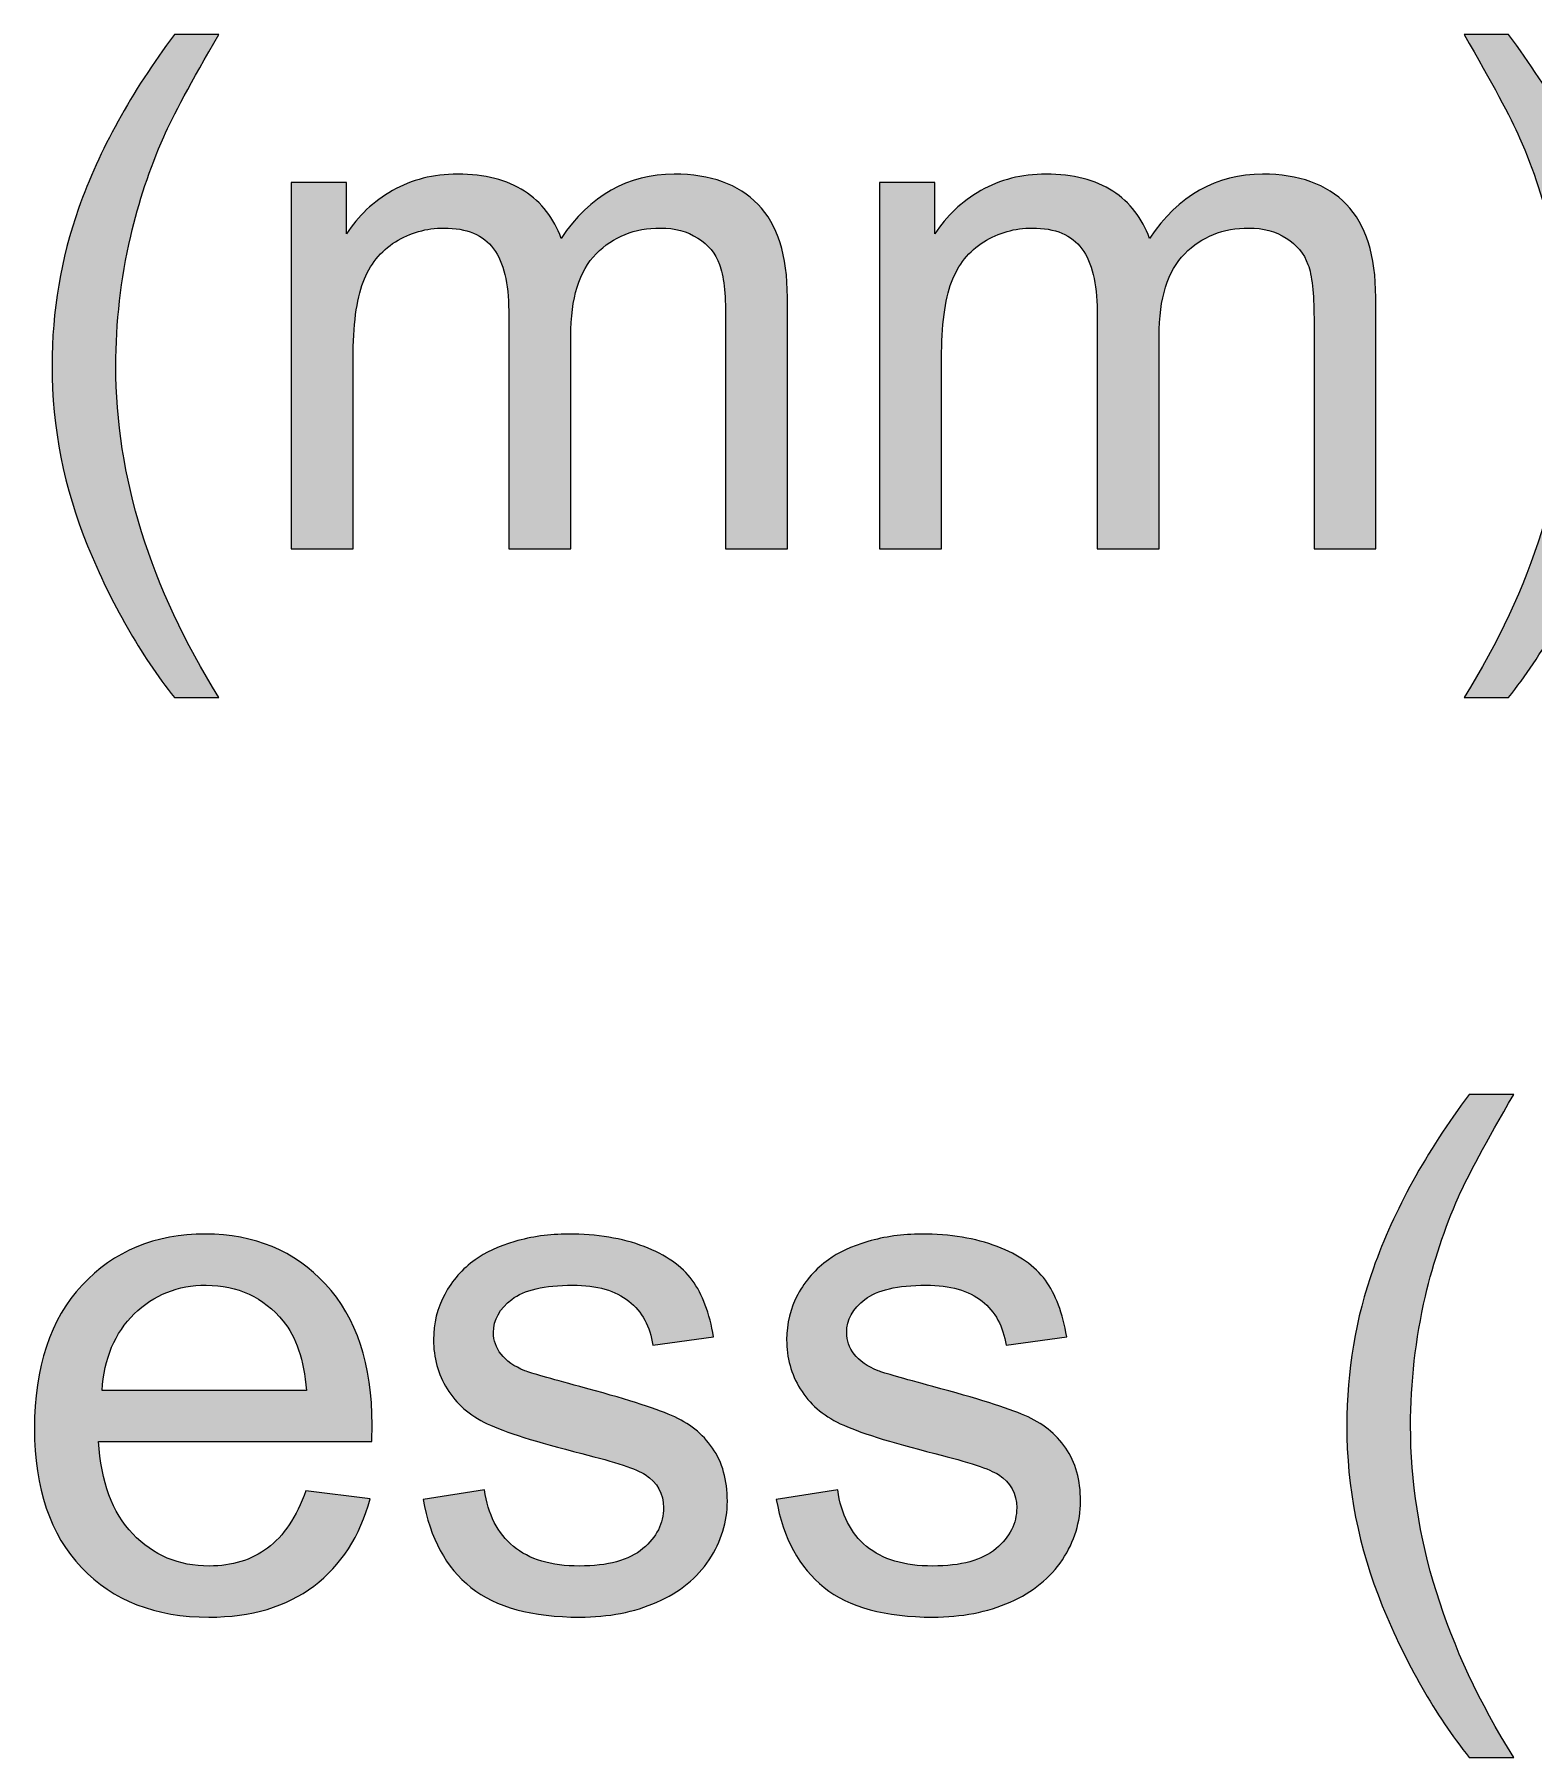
# Model space of a CAD drawing. Header units: inches. Extents: x 0.2 to 13, y -17.3 to -0.1.
# Drawn here: x 0.8036 to 1.1574, y -2.0009 to -1.5945 of the extents above; entities that cross this region are included whole.
import ezdxf

# ---------------------------------------------------------------- set-up
doc = ezdxf.new("R2010")
doc.units = ezdxf.units.IN
doc.header["$MEASUREMENT"] = 0
doc.layers.add('Layer 1', color=7, linetype='Continuous')

# ---------------------------------------------------------------- blocks, each defined once
blk = doc.blocks.new('block 8')
at = {"layer": 'Layer 1', "true_color": 0xffffff}
h = blk.add_hatch(color=7, dxfattribs=at)
h.dxf.hatch_style = 2
edge = h.paths.add_edge_path()
edge.add_spline(control_points=[(0.83668, -1.75089), (0.8286, -1.74069), (0.82176, -1.72875), (0.81618, -1.71508), (0.81059, -1.70141), (0.80779, -1.68725), (0.80779, -1.6726), (0.80779, -1.65969), (0.80988, -1.64732), (0.81406, -1.63549), (0.81894, -1.62177), (0.82648, -1.60809), (0.83668, -1.59448), (0.83668, -1.59448), (0.84718, -1.59448), (0.84718, -1.59448), (0.84062, -1.60576), (0.83628, -1.61382), (0.83416, -1.61865), (0.83085, -1.62613), (0.82825, -1.63395), (0.82635, -1.64208), (0.82402, -1.65223), (0.82285, -1.66243), (0.82285, -1.67268), (0.82285, -1.69878), (0.83096, -1.72485), (0.84718, -1.75089), (0.84718, -1.75089), (0.83668, -1.75089), (0.83668, -1.75089)], knot_values=[0, 0, 0, 0, 1, 1, 1, 2, 2, 2, 3, 3, 3, 4, 4, 4, 5, 5, 5, 6, 6, 6, 7, 7, 7, 8, 8, 8, 9, 9, 9, 10, 10, 10, 10], degree=3, periodic=1)
h = blk.add_hatch(color=7, dxfattribs=at)
h.dxf.hatch_style = 2
edge = h.paths.add_edge_path()
edge.add_spline(control_points=[(1.15146, -1.75089), (1.15146, -1.75089), (1.14096, -1.75089), (1.14096, -1.75089), (1.15719, -1.72485), (1.1653, -1.69878), (1.1653, -1.67268), (1.1653, -1.66248), (1.16413, -1.65236), (1.1618, -1.64233), (1.15995, -1.63419), (1.15738, -1.62638), (1.15407, -1.61889), (1.15195, -1.61401), (1.14758, -1.60587), (1.14096, -1.59448), (1.14096, -1.59448), (1.15146, -1.59448), (1.15146, -1.59448), (1.16166, -1.60809), (1.1692, -1.62177), (1.17409, -1.63549), (1.17826, -1.64732), (1.18035, -1.65969), (1.18035, -1.6726), (1.18035, -1.68725), (1.17754, -1.70141), (1.17193, -1.71508), (1.16631, -1.72875), (1.15949, -1.74069), (1.15146, -1.75089)], knot_values=[0, 0, 0, 0, 1, 1, 1, 2, 2, 2, 3, 3, 3, 4, 4, 4, 5, 5, 5, 6, 6, 6, 7, 7, 7, 8, 8, 8, 9, 9, 9, 10, 10, 10, 10], degree=3, periodic=1)
h = blk.add_hatch(color=7, dxfattribs=at)
h.dxf.hatch_style = 2
edge = h.paths.add_edge_path()
edge.add_spline(control_points=[(0.86419, -1.71581), (0.86419, -1.71581), (0.86419, -1.62939), (0.86419, -1.62939), (0.86419, -1.62939), (0.87729, -1.62939), (0.87729, -1.62939), (0.87729, -1.62939), (0.87729, -1.64151), (0.87729, -1.64151), (0.88, -1.63728), (0.88361, -1.63388), (0.88812, -1.6313), (0.89262, -1.62872), (0.89775, -1.62743), (0.9035, -1.62743), (0.9099, -1.62743), (0.91515, -1.62876), (0.91924, -1.63142), (0.92334, -1.63408), (0.92623, -1.6378), (0.92791, -1.64257), (0.93475, -1.63248), (0.94364, -1.62743), (0.9546, -1.62743), (0.96318, -1.62743), (0.96977, -1.62981), (0.97438, -1.63456), (0.97899, -1.6393), (0.9813, -1.64661), (0.9813, -1.65649), (0.9813, -1.65649), (0.9813, -1.71581), (0.9813, -1.71581), (0.9813, -1.71581), (0.96673, -1.71581), (0.96673, -1.71581), (0.96673, -1.71581), (0.96673, -1.66137), (0.96673, -1.66137), (0.96673, -1.65551), (0.96625, -1.65129), (0.9653, -1.64872), (0.96436, -1.64614), (0.96263, -1.64406), (0.96014, -1.64249), (0.95764, -1.64092), (0.95471, -1.64013), (0.95135, -1.64013), (0.94527, -1.64013), (0.94023, -1.64215), (0.93621, -1.64619), (0.9322, -1.65023), (0.93019, -1.6567), (0.93019, -1.6656), (0.93019, -1.6656), (0.93019, -1.71581), (0.93019, -1.71581), (0.93019, -1.71581), (0.91554, -1.71581), (0.91554, -1.71581), (0.91554, -1.71581), (0.91554, -1.65966), (0.91554, -1.65966), (0.91554, -1.65315), (0.91435, -1.64827), (0.91196, -1.64501), (0.90957, -1.64176), (0.90567, -1.64013), (0.90024, -1.64013), (0.89612, -1.64013), (0.89231, -1.64122), (0.88881, -1.64339), (0.88531, -1.64556), (0.88277, -1.64873), (0.8812, -1.65291), (0.87963, -1.65708), (0.87884, -1.66311), (0.87884, -1.67097), (0.87884, -1.67097), (0.87884, -1.71581), (0.87884, -1.71581), (0.87884, -1.71581), (0.86419, -1.71581), (0.86419, -1.71581)], knot_values=[0, 0, 0, 0, 1, 1, 1, 2, 2, 2, 3, 3, 3, 4, 4, 4, 5, 5, 5, 6, 6, 6, 7, 7, 7, 8, 8, 8, 9, 9, 9, 10, 10, 10, 11, 11, 11, 12, 12, 12, 13, 13, 13, 14, 14, 14, 15, 15, 15, 16, 16, 16, 17, 17, 17, 18, 18, 18, 19, 19, 19, 20, 20, 20, 21, 21, 21, 22, 22, 22, 23, 23, 23, 24, 24, 24, 25, 25, 25, 26, 26, 26, 27, 27, 27, 28, 28, 28, 28], degree=3, periodic=1)
h = blk.add_hatch(color=7, dxfattribs=at)
h.dxf.hatch_style = 2
edge = h.paths.add_edge_path()
edge.add_spline(control_points=[(1.00302, -1.71581), (1.00302, -1.71581), (1.00302, -1.62939), (1.00302, -1.62939), (1.00302, -1.62939), (1.01613, -1.62939), (1.01613, -1.62939), (1.01613, -1.62939), (1.01613, -1.64151), (1.01613, -1.64151), (1.01884, -1.63728), (1.02245, -1.63388), (1.02695, -1.6313), (1.03145, -1.62872), (1.03658, -1.62743), (1.04233, -1.62743), (1.04873, -1.62743), (1.05398, -1.62876), (1.05808, -1.63142), (1.06217, -1.63408), (1.06506, -1.6378), (1.06675, -1.64257), (1.07358, -1.63248), (1.08248, -1.62743), (1.09344, -1.62743), (1.10201, -1.62743), (1.1086, -1.62981), (1.11321, -1.63456), (1.11782, -1.6393), (1.12013, -1.64661), (1.12013, -1.65649), (1.12013, -1.65649), (1.12013, -1.71581), (1.12013, -1.71581), (1.12013, -1.71581), (1.10556, -1.71581), (1.10556, -1.71581), (1.10556, -1.71581), (1.10556, -1.66137), (1.10556, -1.66137), (1.10556, -1.65551), (1.10509, -1.65129), (1.10414, -1.64872), (1.10319, -1.64614), (1.10147, -1.64406), (1.09897, -1.64249), (1.09648, -1.64092), (1.09355, -1.64013), (1.09018, -1.64013), (1.08411, -1.64013), (1.07906, -1.64215), (1.07505, -1.64619), (1.07103, -1.65023), (1.06902, -1.6567), (1.06902, -1.6656), (1.06902, -1.6656), (1.06902, -1.71581), (1.06902, -1.71581), (1.06902, -1.71581), (1.05438, -1.71581), (1.05438, -1.71581), (1.05438, -1.71581), (1.05438, -1.65966), (1.05438, -1.65966), (1.05438, -1.65315), (1.05318, -1.64827), (1.05079, -1.64501), (1.04841, -1.64176), (1.0445, -1.64013), (1.03908, -1.64013), (1.03495, -1.64013), (1.03114, -1.64122), (1.02764, -1.64339), (1.02414, -1.64556), (1.02161, -1.64873), (1.02003, -1.65291), (1.01846, -1.65708), (1.01767, -1.66311), (1.01767, -1.67097), (1.01767, -1.67097), (1.01767, -1.71581), (1.01767, -1.71581), (1.01767, -1.71581), (1.00302, -1.71581), (1.00302, -1.71581)], knot_values=[0, 0, 0, 0, 1, 1, 1, 2, 2, 2, 3, 3, 3, 4, 4, 4, 5, 5, 5, 6, 6, 6, 7, 7, 7, 8, 8, 8, 9, 9, 9, 10, 10, 10, 11, 11, 11, 12, 12, 12, 13, 13, 13, 14, 14, 14, 15, 15, 15, 16, 16, 16, 17, 17, 17, 18, 18, 18, 19, 19, 19, 20, 20, 20, 21, 21, 21, 22, 22, 22, 23, 23, 23, 24, 24, 24, 25, 25, 25, 26, 26, 26, 27, 27, 27, 28, 28, 28, 28], degree=3, periodic=1)
at = {"layer": 'Layer 1', "lineweight": 0}
for points, knots in [([(0.83668, -1.75089), (0.8286, -1.74069), (0.82176, -1.72875), (0.81618, -1.71508), (0.81059, -1.70141), (0.80779, -1.68725), (0.80779, -1.6726), (0.80779, -1.65969), (0.80988, -1.64732), (0.81406, -1.63549), (0.81894, -1.62177), (0.82648, -1.60809), (0.83668, -1.59448), (0.83668, -1.59448), (0.84718, -1.59448), (0.84718, -1.59448), (0.84062, -1.60576), (0.83628, -1.61382), (0.83416, -1.61865), (0.83085, -1.62613), (0.82825, -1.63395), (0.82635, -1.64208), (0.82402, -1.65223), (0.82285, -1.66243), (0.82285, -1.67268), (0.82285, -1.69878), (0.83096, -1.72485), (0.84718, -1.75089), (0.84718, -1.75089), (0.83668, -1.75089), (0.83668, -1.75089)], [0, 0, 0, 0, 1, 1, 1, 2, 2, 2, 3, 3, 3, 4, 4, 4, 5, 5, 5, 6, 6, 6, 7, 7, 7, 8, 8, 8, 9, 9, 9, 10, 10, 10, 10]), ([(1.15146, -1.75089), (1.15146, -1.75089), (1.14096, -1.75089), (1.14096, -1.75089), (1.15719, -1.72485), (1.1653, -1.69878), (1.1653, -1.67268), (1.1653, -1.66248), (1.16413, -1.65236), (1.1618, -1.64233), (1.15995, -1.63419), (1.15738, -1.62638), (1.15407, -1.61889), (1.15195, -1.61401), (1.14758, -1.60587), (1.14096, -1.59448), (1.14096, -1.59448), (1.15146, -1.59448), (1.15146, -1.59448), (1.16166, -1.60809), (1.1692, -1.62177), (1.17409, -1.63549), (1.17826, -1.64732), (1.18035, -1.65969), (1.18035, -1.6726), (1.18035, -1.68725), (1.17754, -1.70141), (1.17193, -1.71508), (1.16631, -1.72875), (1.15949, -1.74069), (1.15146, -1.75089)], [0, 0, 0, 0, 1, 1, 1, 2, 2, 2, 3, 3, 3, 4, 4, 4, 5, 5, 5, 6, 6, 6, 7, 7, 7, 8, 8, 8, 9, 9, 9, 10, 10, 10, 10]), ([(0.86419, -1.71581), (0.86419, -1.71581), (0.86419, -1.62939), (0.86419, -1.62939), (0.86419, -1.62939), (0.87729, -1.62939), (0.87729, -1.62939), (0.87729, -1.62939), (0.87729, -1.64151), (0.87729, -1.64151), (0.88, -1.63728), (0.88361, -1.63388), (0.88812, -1.6313), (0.89262, -1.62872), (0.89775, -1.62743), (0.9035, -1.62743), (0.9099, -1.62743), (0.91515, -1.62876), (0.91924, -1.63142), (0.92334, -1.63408), (0.92623, -1.6378), (0.92791, -1.64257), (0.93475, -1.63248), (0.94364, -1.62743), (0.9546, -1.62743), (0.96318, -1.62743), (0.96977, -1.62981), (0.97438, -1.63456), (0.97899, -1.6393), (0.9813, -1.64661), (0.9813, -1.65649), (0.9813, -1.65649), (0.9813, -1.71581), (0.9813, -1.71581), (0.9813, -1.71581), (0.96673, -1.71581), (0.96673, -1.71581), (0.96673, -1.71581), (0.96673, -1.66137), (0.96673, -1.66137), (0.96673, -1.65551), (0.96625, -1.65129), (0.9653, -1.64872), (0.96436, -1.64614), (0.96263, -1.64406), (0.96014, -1.64249), (0.95764, -1.64092), (0.95471, -1.64013), (0.95135, -1.64013), (0.94527, -1.64013), (0.94023, -1.64215), (0.93621, -1.64619), (0.9322, -1.65023), (0.93019, -1.6567), (0.93019, -1.6656), (0.93019, -1.6656), (0.93019, -1.71581), (0.93019, -1.71581), (0.93019, -1.71581), (0.91554, -1.71581), (0.91554, -1.71581), (0.91554, -1.71581), (0.91554, -1.65966), (0.91554, -1.65966), (0.91554, -1.65315), (0.91435, -1.64827), (0.91196, -1.64501), (0.90957, -1.64176), (0.90567, -1.64013), (0.90024, -1.64013), (0.89612, -1.64013), (0.89231, -1.64122), (0.88881, -1.64339), (0.88531, -1.64556), (0.88277, -1.64873), (0.8812, -1.65291), (0.87963, -1.65708), (0.87884, -1.66311), (0.87884, -1.67097), (0.87884, -1.67097), (0.87884, -1.71581), (0.87884, -1.71581), (0.87884, -1.71581), (0.86419, -1.71581), (0.86419, -1.71581)], [0, 0, 0, 0, 1, 1, 1, 2, 2, 2, 3, 3, 3, 4, 4, 4, 5, 5, 5, 6, 6, 6, 7, 7, 7, 8, 8, 8, 9, 9, 9, 10, 10, 10, 11, 11, 11, 12, 12, 12, 13, 13, 13, 14, 14, 14, 15, 15, 15, 16, 16, 16, 17, 17, 17, 18, 18, 18, 19, 19, 19, 20, 20, 20, 21, 21, 21, 22, 22, 22, 23, 23, 23, 24, 24, 24, 25, 25, 25, 26, 26, 26, 27, 27, 27, 28, 28, 28, 28]), ([(1.00302, -1.71581), (1.00302, -1.71581), (1.00302, -1.62939), (1.00302, -1.62939), (1.00302, -1.62939), (1.01613, -1.62939), (1.01613, -1.62939), (1.01613, -1.62939), (1.01613, -1.64151), (1.01613, -1.64151), (1.01884, -1.63728), (1.02245, -1.63388), (1.02695, -1.6313), (1.03145, -1.62872), (1.03658, -1.62743), (1.04233, -1.62743), (1.04873, -1.62743), (1.05398, -1.62876), (1.05808, -1.63142), (1.06217, -1.63408), (1.06506, -1.6378), (1.06675, -1.64257), (1.07358, -1.63248), (1.08248, -1.62743), (1.09344, -1.62743), (1.10201, -1.62743), (1.1086, -1.62981), (1.11321, -1.63456), (1.11782, -1.6393), (1.12013, -1.64661), (1.12013, -1.65649), (1.12013, -1.65649), (1.12013, -1.71581), (1.12013, -1.71581), (1.12013, -1.71581), (1.10556, -1.71581), (1.10556, -1.71581), (1.10556, -1.71581), (1.10556, -1.66137), (1.10556, -1.66137), (1.10556, -1.65551), (1.10509, -1.65129), (1.10414, -1.64872), (1.10319, -1.64614), (1.10147, -1.64406), (1.09897, -1.64249), (1.09648, -1.64092), (1.09355, -1.64013), (1.09018, -1.64013), (1.08411, -1.64013), (1.07906, -1.64215), (1.07505, -1.64619), (1.07103, -1.65023), (1.06902, -1.6567), (1.06902, -1.6656), (1.06902, -1.6656), (1.06902, -1.71581), (1.06902, -1.71581), (1.06902, -1.71581), (1.05438, -1.71581), (1.05438, -1.71581), (1.05438, -1.71581), (1.05438, -1.65966), (1.05438, -1.65966), (1.05438, -1.65315), (1.05318, -1.64827), (1.05079, -1.64501), (1.04841, -1.64176), (1.0445, -1.64013), (1.03908, -1.64013), (1.03495, -1.64013), (1.03114, -1.64122), (1.02764, -1.64339), (1.02414, -1.64556), (1.02161, -1.64873), (1.02003, -1.65291), (1.01846, -1.65708), (1.01767, -1.66311), (1.01767, -1.67097), (1.01767, -1.67097), (1.01767, -1.71581), (1.01767, -1.71581), (1.01767, -1.71581), (1.00302, -1.71581), (1.00302, -1.71581)], [0, 0, 0, 0, 1, 1, 1, 2, 2, 2, 3, 3, 3, 4, 4, 4, 5, 5, 5, 6, 6, 6, 7, 7, 7, 8, 8, 8, 9, 9, 9, 10, 10, 10, 11, 11, 11, 12, 12, 12, 13, 13, 13, 14, 14, 14, 15, 15, 15, 16, 16, 16, 17, 17, 17, 18, 18, 18, 19, 19, 19, 20, 20, 20, 21, 21, 21, 22, 22, 22, 23, 23, 23, 24, 24, 24, 25, 25, 25, 26, 26, 26, 27, 27, 27, 28, 28, 28, 28])]:
    blk.add_open_spline(points, degree=3, knots=knots, dxfattribs=at)
blk = doc.blocks.new('block 9')
at = {"layer": 'Layer 1', "true_color": 0xffffff}
h = blk.add_hatch(color=7, dxfattribs=at)
h.dxf.hatch_style = 2
edge = h.paths.add_edge_path()
edge.add_spline(control_points=[(1.14218, -2.00089), (1.1341, -1.99069), (1.12727, -1.97875), (1.12168, -1.96508), (1.11609, -1.95141), (1.11329, -1.93725), (1.11329, -1.9226), (1.11329, -1.90969), (1.11538, -1.89732), (1.11956, -1.88549), (1.12444, -1.87177), (1.13199, -1.85809), (1.14218, -1.84448), (1.14218, -1.84448), (1.15268, -1.84448), (1.15268, -1.84448), (1.14612, -1.85576), (1.14178, -1.86382), (1.13966, -1.86865), (1.13635, -1.87613), (1.13375, -1.88395), (1.13185, -1.89208), (1.12952, -1.90223), (1.12835, -1.91243), (1.12835, -1.92268), (1.12835, -1.94878), (1.13646, -1.97485), (1.15268, -2.00089), (1.15268, -2.00089), (1.14218, -2.00089), (1.14218, -2.00089)], knot_values=[0, 0, 0, 0, 1, 1, 1, 2, 2, 2, 3, 3, 3, 4, 4, 4, 5, 5, 5, 6, 6, 6, 7, 7, 7, 8, 8, 8, 9, 9, 9, 10, 10, 10, 10], degree=3, periodic=1)
h = blk.add_hatch(color=7, dxfattribs=at)
h.dxf.hatch_style = 2
edge = h.paths.add_edge_path()
edge.add_spline(control_points=[(0.86769, -1.93798), (0.86769, -1.93798), (0.88283, -1.93985), (0.88283, -1.93985), (0.88044, -1.9487), (0.87602, -1.95556), (0.86956, -1.96044), (0.8631, -1.96533), (0.85486, -1.96777), (0.84482, -1.96777), (0.83218, -1.96777), (0.82216, -1.96387), (0.81475, -1.95609), (0.80735, -1.9483), (0.80364, -1.93738), (0.80364, -1.92333), (0.80364, -1.90879), (0.80739, -1.89751), (0.81487, -1.88948), (0.82236, -1.88145), (0.83207, -1.87743), (0.84401, -1.87743), (0.85556, -1.87743), (0.865, -1.88137), (0.87233, -1.88923), (0.87965, -1.8971), (0.88331, -1.90817), (0.88331, -1.92244), (0.88331, -1.92331), (0.88329, -1.92461), (0.88323, -1.92634), (0.88323, -1.92634), (0.81878, -1.92634), (0.81878, -1.92634), (0.81932, -1.93584), (0.82201, -1.94311), (0.82684, -1.94815), (0.83167, -1.9532), (0.83769, -1.95572), (0.8449, -1.95572), (0.85027, -1.95572), (0.85486, -1.95431), (0.85866, -1.95149), (0.86245, -1.94867), (0.86546, -1.94417), (0.86769, -1.93798)], knot_values=[0, 0, 0, 0, 1, 1, 1, 2, 2, 2, 3, 3, 3, 4, 4, 4, 5, 5, 5, 6, 6, 6, 7, 7, 7, 8, 8, 8, 9, 9, 9, 10, 10, 10, 11, 11, 11, 12, 12, 12, 13, 13, 13, 14, 14, 14, 15, 15, 15, 15], degree=3, periodic=1)
edge = h.paths.add_edge_path()
edge.add_spline(control_points=[(0.81959, -1.9143), (0.81959, -1.9143), (0.86785, -1.9143), (0.86785, -1.9143), (0.8672, -1.90703), (0.86536, -1.90158), (0.86232, -1.89794), (0.85765, -1.8923), (0.8516, -1.88948), (0.84417, -1.88948), (0.83744, -1.88948), (0.83179, -1.89173), (0.8272, -1.89623), (0.82262, -1.90074), (0.82008, -1.90676), (0.81959, -1.9143)], knot_values=[0, 0, 0, 0, 1, 1, 1, 2, 2, 2, 3, 3, 3, 4, 4, 4, 5, 5, 5, 5], degree=3, periodic=1)
h = blk.add_hatch(color=7, dxfattribs=at)
h.dxf.hatch_style = 2
edge = h.paths.add_edge_path()
edge.add_spline(control_points=[(0.89536, -1.94002), (0.89536, -1.94002), (0.90984, -1.93774), (0.90984, -1.93774), (0.91066, -1.94354), (0.91292, -1.94799), (0.91664, -1.95108), (0.92036, -1.95418), (0.92555, -1.95572), (0.93222, -1.95572), (0.93895, -1.95572), (0.94394, -1.95435), (0.9472, -1.95161), (0.95045, -1.94887), (0.95208, -1.94566), (0.95208, -1.94197), (0.95208, -1.93866), (0.95064, -1.93606), (0.94777, -1.93416), (0.94576, -1.93285), (0.94077, -1.9312), (0.93279, -1.92919), (0.92205, -1.92648), (0.91461, -1.92413), (0.91045, -1.92215), (0.9063, -1.92017), (0.90316, -1.91743), (0.90101, -1.91393), (0.89887, -1.91043), (0.8978, -1.90657), (0.8978, -1.90234), (0.8978, -1.89848), (0.89868, -1.89492), (0.90044, -1.89164), (0.90221, -1.88835), (0.90461, -1.88563), (0.90765, -1.88346), (0.90993, -1.88177), (0.91303, -1.88035), (0.91697, -1.87918), (0.9209, -1.87802), (0.92512, -1.87743), (0.92962, -1.87743), (0.9364, -1.87743), (0.94236, -1.87841), (0.94748, -1.88036), (0.95261, -1.88232), (0.95639, -1.88496), (0.95884, -1.8883), (0.96128, -1.89164), (0.96296, -1.8961), (0.96388, -1.90169), (0.96388, -1.90169), (0.94956, -1.90364), (0.94956, -1.90364), (0.94891, -1.89919), (0.94702, -1.89572), (0.9439, -1.89322), (0.94078, -1.89073), (0.93637, -1.88948), (0.93068, -1.88948), (0.92395, -1.88948), (0.91915, -1.89059), (0.91627, -1.89282), (0.9134, -1.89504), (0.91196, -1.89764), (0.91196, -1.90063), (0.91196, -1.90253), (0.91256, -1.90424), (0.91375, -1.90575), (0.91494, -1.90733), (0.91682, -1.90863), (0.91937, -1.90966), (0.92083, -1.9102), (0.92514, -1.91145), (0.93231, -1.9134), (0.94267, -1.91617), (0.9499, -1.91844), (0.95399, -1.9202), (0.95809, -1.92196), (0.9613, -1.92453), (0.96364, -1.92789), (0.96597, -1.93125), (0.96714, -1.93543), (0.96714, -1.94042), (0.96714, -1.94531), (0.96571, -1.9499), (0.96286, -1.95422), (0.96002, -1.95853), (0.95591, -1.96187), (0.95053, -1.96423), (0.94516, -1.96659), (0.93909, -1.96777), (0.93231, -1.96777), (0.92107, -1.96777), (0.91252, -1.96543), (0.90663, -1.96077), (0.90074, -1.9561), (0.89699, -1.94918), (0.89536, -1.94002)], knot_values=[0, 0, 0, 0, 1, 1, 1, 2, 2, 2, 3, 3, 3, 4, 4, 4, 5, 5, 5, 6, 6, 6, 7, 7, 7, 8, 8, 8, 9, 9, 9, 10, 10, 10, 11, 11, 11, 12, 12, 12, 13, 13, 13, 14, 14, 14, 15, 15, 15, 16, 16, 16, 17, 17, 17, 18, 18, 18, 19, 19, 19, 20, 20, 20, 21, 21, 21, 22, 22, 22, 23, 23, 23, 24, 24, 24, 25, 25, 25, 26, 26, 26, 27, 27, 27, 28, 28, 28, 29, 29, 29, 30, 30, 30, 31, 31, 31, 32, 32, 32, 33, 33, 33, 33], degree=3, periodic=1)
h = blk.add_hatch(color=7, dxfattribs=at)
h.dxf.hatch_style = 2
edge = h.paths.add_edge_path()
edge.add_spline(control_points=[(0.97869, -1.94002), (0.97869, -1.94002), (0.99318, -1.93774), (0.99318, -1.93774), (0.99399, -1.94354), (0.99626, -1.94799), (0.99997, -1.95108), (1.00369, -1.95418), (1.00888, -1.95572), (1.01556, -1.95572), (1.02228, -1.95572), (1.02728, -1.95435), (1.03053, -1.95161), (1.03379, -1.94887), (1.03541, -1.94566), (1.03541, -1.94197), (1.03541, -1.93866), (1.03398, -1.93606), (1.0311, -1.93416), (1.02909, -1.93285), (1.0241, -1.9312), (1.01613, -1.92919), (1.00538, -1.92648), (0.99794, -1.92413), (0.99379, -1.92215), (0.98964, -1.92017), (0.98649, -1.91743), (0.98435, -1.91393), (0.9822, -1.91043), (0.98113, -1.90657), (0.98113, -1.90234), (0.98113, -1.89848), (0.98201, -1.89492), (0.98378, -1.89164), (0.98554, -1.88835), (0.98794, -1.88563), (0.99098, -1.88346), (0.99326, -1.88177), (0.99637, -1.88035), (1.0003, -1.87918), (1.00423, -1.87802), (1.00845, -1.87743), (1.01295, -1.87743), (1.01973, -1.87743), (1.02569, -1.87841), (1.03082, -1.88036), (1.03594, -1.88232), (1.03973, -1.88496), (1.04217, -1.8883), (1.04461, -1.89164), (1.04629, -1.8961), (1.04721, -1.90169), (1.04721, -1.90169), (1.03289, -1.90364), (1.03289, -1.90364), (1.03224, -1.89919), (1.03035, -1.89572), (1.02724, -1.89322), (1.02412, -1.89073), (1.01971, -1.88948), (1.01401, -1.88948), (1.00728, -1.88948), (1.00248, -1.89059), (0.99961, -1.89282), (0.99673, -1.89504), (0.99529, -1.89764), (0.99529, -1.90063), (0.99529, -1.90253), (0.99589, -1.90424), (0.99708, -1.90575), (0.99828, -1.90733), (1.00015, -1.90863), (1.0027, -1.90966), (1.00416, -1.9102), (1.00848, -1.91145), (1.01564, -1.9134), (1.026, -1.91617), (1.03323, -1.91844), (1.03733, -1.9202), (1.04142, -1.92196), (1.04464, -1.92453), (1.04697, -1.92789), (1.0493, -1.93125), (1.05047, -1.93543), (1.05047, -1.94042), (1.05047, -1.94531), (1.04905, -1.9499), (1.0462, -1.95422), (1.04335, -1.95853), (1.03924, -1.96187), (1.03387, -1.96423), (1.0285, -1.96659), (1.02242, -1.96777), (1.01564, -1.96777), (1.00441, -1.96777), (0.99585, -1.96543), (0.98996, -1.96077), (0.98408, -1.9561), (0.98032, -1.94918), (0.97869, -1.94002)], knot_values=[0, 0, 0, 0, 1, 1, 1, 2, 2, 2, 3, 3, 3, 4, 4, 4, 5, 5, 5, 6, 6, 6, 7, 7, 7, 8, 8, 8, 9, 9, 9, 10, 10, 10, 11, 11, 11, 12, 12, 12, 13, 13, 13, 14, 14, 14, 15, 15, 15, 16, 16, 16, 17, 17, 17, 18, 18, 18, 19, 19, 19, 20, 20, 20, 21, 21, 21, 22, 22, 22, 23, 23, 23, 24, 24, 24, 25, 25, 25, 26, 26, 26, 27, 27, 27, 28, 28, 28, 29, 29, 29, 30, 30, 30, 31, 31, 31, 32, 32, 32, 33, 33, 33, 33], degree=3, periodic=1)
at = {"layer": 'Layer 1', "lineweight": 0}
for points, knots in [([(1.14218, -2.00089), (1.1341, -1.99069), (1.12727, -1.97875), (1.12168, -1.96508), (1.11609, -1.95141), (1.11329, -1.93725), (1.11329, -1.9226), (1.11329, -1.90969), (1.11538, -1.89732), (1.11956, -1.88549), (1.12444, -1.87177), (1.13199, -1.85809), (1.14218, -1.84448), (1.14218, -1.84448), (1.15268, -1.84448), (1.15268, -1.84448), (1.14612, -1.85576), (1.14178, -1.86382), (1.13966, -1.86865), (1.13635, -1.87613), (1.13375, -1.88395), (1.13185, -1.89208), (1.12952, -1.90223), (1.12835, -1.91243), (1.12835, -1.92268), (1.12835, -1.94878), (1.13646, -1.97485), (1.15268, -2.00089), (1.15268, -2.00089), (1.14218, -2.00089), (1.14218, -2.00089)], [0, 0, 0, 0, 1, 1, 1, 2, 2, 2, 3, 3, 3, 4, 4, 4, 5, 5, 5, 6, 6, 6, 7, 7, 7, 8, 8, 8, 9, 9, 9, 10, 10, 10, 10]), ([(0.86769, -1.93798), (0.86769, -1.93798), (0.88283, -1.93985), (0.88283, -1.93985), (0.88044, -1.9487), (0.87602, -1.95556), (0.86956, -1.96044), (0.8631, -1.96533), (0.85486, -1.96777), (0.84482, -1.96777), (0.83218, -1.96777), (0.82216, -1.96387), (0.81475, -1.95609), (0.80735, -1.9483), (0.80364, -1.93738), (0.80364, -1.92333), (0.80364, -1.90879), (0.80739, -1.89751), (0.81487, -1.88948), (0.82236, -1.88145), (0.83207, -1.87743), (0.84401, -1.87743), (0.85556, -1.87743), (0.865, -1.88137), (0.87233, -1.88923), (0.87965, -1.8971), (0.88331, -1.90817), (0.88331, -1.92244), (0.88331, -1.92331), (0.88329, -1.92461), (0.88323, -1.92634), (0.88323, -1.92634), (0.81878, -1.92634), (0.81878, -1.92634), (0.81932, -1.93584), (0.82201, -1.94311), (0.82684, -1.94815), (0.83167, -1.9532), (0.83769, -1.95572), (0.8449, -1.95572), (0.85027, -1.95572), (0.85486, -1.95431), (0.85866, -1.95149), (0.86245, -1.94867), (0.86546, -1.94417), (0.86769, -1.93798)], [0, 0, 0, 0, 1, 1, 1, 2, 2, 2, 3, 3, 3, 4, 4, 4, 5, 5, 5, 6, 6, 6, 7, 7, 7, 8, 8, 8, 9, 9, 9, 10, 10, 10, 11, 11, 11, 12, 12, 12, 13, 13, 13, 14, 14, 14, 15, 15, 15, 15]), ([(0.89536, -1.94002), (0.89536, -1.94002), (0.90984, -1.93774), (0.90984, -1.93774), (0.91066, -1.94354), (0.91292, -1.94799), (0.91664, -1.95108), (0.92036, -1.95418), (0.92555, -1.95572), (0.93222, -1.95572), (0.93895, -1.95572), (0.94394, -1.95435), (0.9472, -1.95161), (0.95045, -1.94887), (0.95208, -1.94566), (0.95208, -1.94197), (0.95208, -1.93866), (0.95064, -1.93606), (0.94777, -1.93416), (0.94576, -1.93285), (0.94077, -1.9312), (0.93279, -1.92919), (0.92205, -1.92648), (0.91461, -1.92413), (0.91045, -1.92215), (0.9063, -1.92017), (0.90316, -1.91743), (0.90101, -1.91393), (0.89887, -1.91043), (0.8978, -1.90657), (0.8978, -1.90234), (0.8978, -1.89848), (0.89868, -1.89492), (0.90044, -1.89164), (0.90221, -1.88835), (0.90461, -1.88563), (0.90765, -1.88346), (0.90993, -1.88177), (0.91303, -1.88035), (0.91697, -1.87918), (0.9209, -1.87802), (0.92512, -1.87743), (0.92962, -1.87743), (0.9364, -1.87743), (0.94236, -1.87841), (0.94748, -1.88036), (0.95261, -1.88232), (0.95639, -1.88496), (0.95884, -1.8883), (0.96128, -1.89164), (0.96296, -1.8961), (0.96388, -1.90169), (0.96388, -1.90169), (0.94956, -1.90364), (0.94956, -1.90364), (0.94891, -1.89919), (0.94702, -1.89572), (0.9439, -1.89322), (0.94078, -1.89073), (0.93637, -1.88948), (0.93068, -1.88948), (0.92395, -1.88948), (0.91915, -1.89059), (0.91627, -1.89282), (0.9134, -1.89504), (0.91196, -1.89764), (0.91196, -1.90063), (0.91196, -1.90253), (0.91256, -1.90424), (0.91375, -1.90575), (0.91494, -1.90733), (0.91682, -1.90863), (0.91937, -1.90966), (0.92083, -1.9102), (0.92514, -1.91145), (0.93231, -1.9134), (0.94267, -1.91617), (0.9499, -1.91844), (0.95399, -1.9202), (0.95809, -1.92196), (0.9613, -1.92453), (0.96364, -1.92789), (0.96597, -1.93125), (0.96714, -1.93543), (0.96714, -1.94042), (0.96714, -1.94531), (0.96571, -1.9499), (0.96286, -1.95422), (0.96002, -1.95853), (0.95591, -1.96187), (0.95053, -1.96423), (0.94516, -1.96659), (0.93909, -1.96777), (0.93231, -1.96777), (0.92107, -1.96777), (0.91252, -1.96543), (0.90663, -1.96077), (0.90074, -1.9561), (0.89699, -1.94918), (0.89536, -1.94002)], [0, 0, 0, 0, 1, 1, 1, 2, 2, 2, 3, 3, 3, 4, 4, 4, 5, 5, 5, 6, 6, 6, 7, 7, 7, 8, 8, 8, 9, 9, 9, 10, 10, 10, 11, 11, 11, 12, 12, 12, 13, 13, 13, 14, 14, 14, 15, 15, 15, 16, 16, 16, 17, 17, 17, 18, 18, 18, 19, 19, 19, 20, 20, 20, 21, 21, 21, 22, 22, 22, 23, 23, 23, 24, 24, 24, 25, 25, 25, 26, 26, 26, 27, 27, 27, 28, 28, 28, 29, 29, 29, 30, 30, 30, 31, 31, 31, 32, 32, 32, 33, 33, 33, 33]), ([(0.97869, -1.94002), (0.97869, -1.94002), (0.99318, -1.93774), (0.99318, -1.93774), (0.99399, -1.94354), (0.99626, -1.94799), (0.99997, -1.95108), (1.00369, -1.95418), (1.00888, -1.95572), (1.01556, -1.95572), (1.02228, -1.95572), (1.02728, -1.95435), (1.03053, -1.95161), (1.03379, -1.94887), (1.03541, -1.94566), (1.03541, -1.94197), (1.03541, -1.93866), (1.03398, -1.93606), (1.0311, -1.93416), (1.02909, -1.93285), (1.0241, -1.9312), (1.01613, -1.92919), (1.00538, -1.92648), (0.99794, -1.92413), (0.99379, -1.92215), (0.98964, -1.92017), (0.98649, -1.91743), (0.98435, -1.91393), (0.9822, -1.91043), (0.98113, -1.90657), (0.98113, -1.90234), (0.98113, -1.89848), (0.98201, -1.89492), (0.98378, -1.89164), (0.98554, -1.88835), (0.98794, -1.88563), (0.99098, -1.88346), (0.99326, -1.88177), (0.99637, -1.88035), (1.0003, -1.87918), (1.00423, -1.87802), (1.00845, -1.87743), (1.01295, -1.87743), (1.01973, -1.87743), (1.02569, -1.87841), (1.03082, -1.88036), (1.03594, -1.88232), (1.03973, -1.88496), (1.04217, -1.8883), (1.04461, -1.89164), (1.04629, -1.8961), (1.04721, -1.90169), (1.04721, -1.90169), (1.03289, -1.90364), (1.03289, -1.90364), (1.03224, -1.89919), (1.03035, -1.89572), (1.02724, -1.89322), (1.02412, -1.89073), (1.01971, -1.88948), (1.01401, -1.88948), (1.00728, -1.88948), (1.00248, -1.89059), (0.99961, -1.89282), (0.99673, -1.89504), (0.99529, -1.89764), (0.99529, -1.90063), (0.99529, -1.90253), (0.99589, -1.90424), (0.99708, -1.90575), (0.99828, -1.90733), (1.00015, -1.90863), (1.0027, -1.90966), (1.00416, -1.9102), (1.00848, -1.91145), (1.01564, -1.9134), (1.026, -1.91617), (1.03323, -1.91844), (1.03733, -1.9202), (1.04142, -1.92196), (1.04464, -1.92453), (1.04697, -1.92789), (1.0493, -1.93125), (1.05047, -1.93543), (1.05047, -1.94042), (1.05047, -1.94531), (1.04905, -1.9499), (1.0462, -1.95422), (1.04335, -1.95853), (1.03924, -1.96187), (1.03387, -1.96423), (1.0285, -1.96659), (1.02242, -1.96777), (1.01564, -1.96777), (1.00441, -1.96777), (0.99585, -1.96543), (0.98996, -1.96077), (0.98408, -1.9561), (0.98032, -1.94918), (0.97869, -1.94002)], [0, 0, 0, 0, 1, 1, 1, 2, 2, 2, 3, 3, 3, 4, 4, 4, 5, 5, 5, 6, 6, 6, 7, 7, 7, 8, 8, 8, 9, 9, 9, 10, 10, 10, 11, 11, 11, 12, 12, 12, 13, 13, 13, 14, 14, 14, 15, 15, 15, 16, 16, 16, 17, 17, 17, 18, 18, 18, 19, 19, 19, 20, 20, 20, 21, 21, 21, 22, 22, 22, 23, 23, 23, 24, 24, 24, 25, 25, 25, 26, 26, 26, 27, 27, 27, 28, 28, 28, 29, 29, 29, 30, 30, 30, 31, 31, 31, 32, 32, 32, 33, 33, 33, 33]), ([(0.81959, -1.9143), (0.81959, -1.9143), (0.86785, -1.9143), (0.86785, -1.9143), (0.8672, -1.90703), (0.86536, -1.90158), (0.86232, -1.89794), (0.85765, -1.8923), (0.8516, -1.88948), (0.84417, -1.88948), (0.83744, -1.88948), (0.83179, -1.89173), (0.8272, -1.89623), (0.82262, -1.90074), (0.82008, -1.90676), (0.81959, -1.9143)], [0, 0, 0, 0, 1, 1, 1, 2, 2, 2, 3, 3, 3, 4, 4, 4, 5, 5, 5, 5])]:
    blk.add_open_spline(points, degree=3, knots=knots, dxfattribs=at)
blk = doc.blocks.new('block 2')
at = {"layer": 'Layer 1'}
for name in ['block 8', 'block 9']:
    blk.add_blockref(name, (0, 0), dxfattribs=at)

msp = doc.modelspace()

# ---------------------------------------------------------------- block references
at = {"layer": 'Layer 1'}
msp.add_blockref('block 2', (0, 0), dxfattribs=at)

doc.saveas('drawing.dxf')
